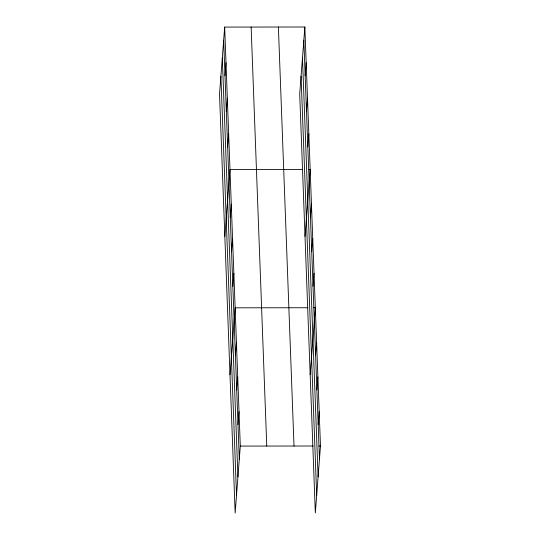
<?xml version="1.0" encoding="UTF-8"?>
<svg xmlns="http://www.w3.org/2000/svg" width="540" height="540" viewBox="0 0 540 540"><rect width="100%" height="100%" fill="white"/><g stroke="black" fill="none" stroke-linecap="round" stroke-linejoin="round"><path stroke-width="0.81" d="M224.674 27.081L219.524 93.994L235.15 513L240.3 446.087L224.674 27.081L304.85 27L320.476 446.006L315.326 512.919L299.7 93.913L304.85 27M224.991 75.83L226.004 62.701M226.321 111.443L227.333 98.314M227.651 147.056L228.656 133.927M224.836 236.459L229.986 169.547L302.717 169.472M230.269 217.242L231.275 204.113M231.552 251.809L232.565 238.68M232.841 286.375L233.854 273.247M229.993 374.726L235.143 307.82L307.874 307.739M235.42 355.516L236.432 342.387M236.709 390.083L237.722 376.954M237.998 424.649L239.011 411.521M305.168 75.742L306.18 62.613M306.497 111.362L307.503 98.233M307.82 146.975L308.833 133.846M305.012 236.372L310.163 169.459L308.509 169.466M310.439 217.154L311.452 204.032M311.728 251.728L312.741 238.599M313.018 286.295L314.03 273.166M310.169 374.645L315.32 307.733L313.666 307.733M315.596 355.428L316.609 342.299M316.885 389.995L317.898 376.873M318.175 424.568L319.187 411.44M240.3 446.087L313.031 446.013M318.823 446.006L320.476 446.006M303.838 40.129L319.464 459.135M302.474 57.874L318.101 476.881M301.064 76.16L316.69 495.167M278.39 27.027L294.017 446.033M251.134 27.054L266.76 446.06M223.668 40.21L239.288 459.216M222.298 57.962L237.924 476.969M220.894 76.248L236.52 495.254"/></g></svg>
